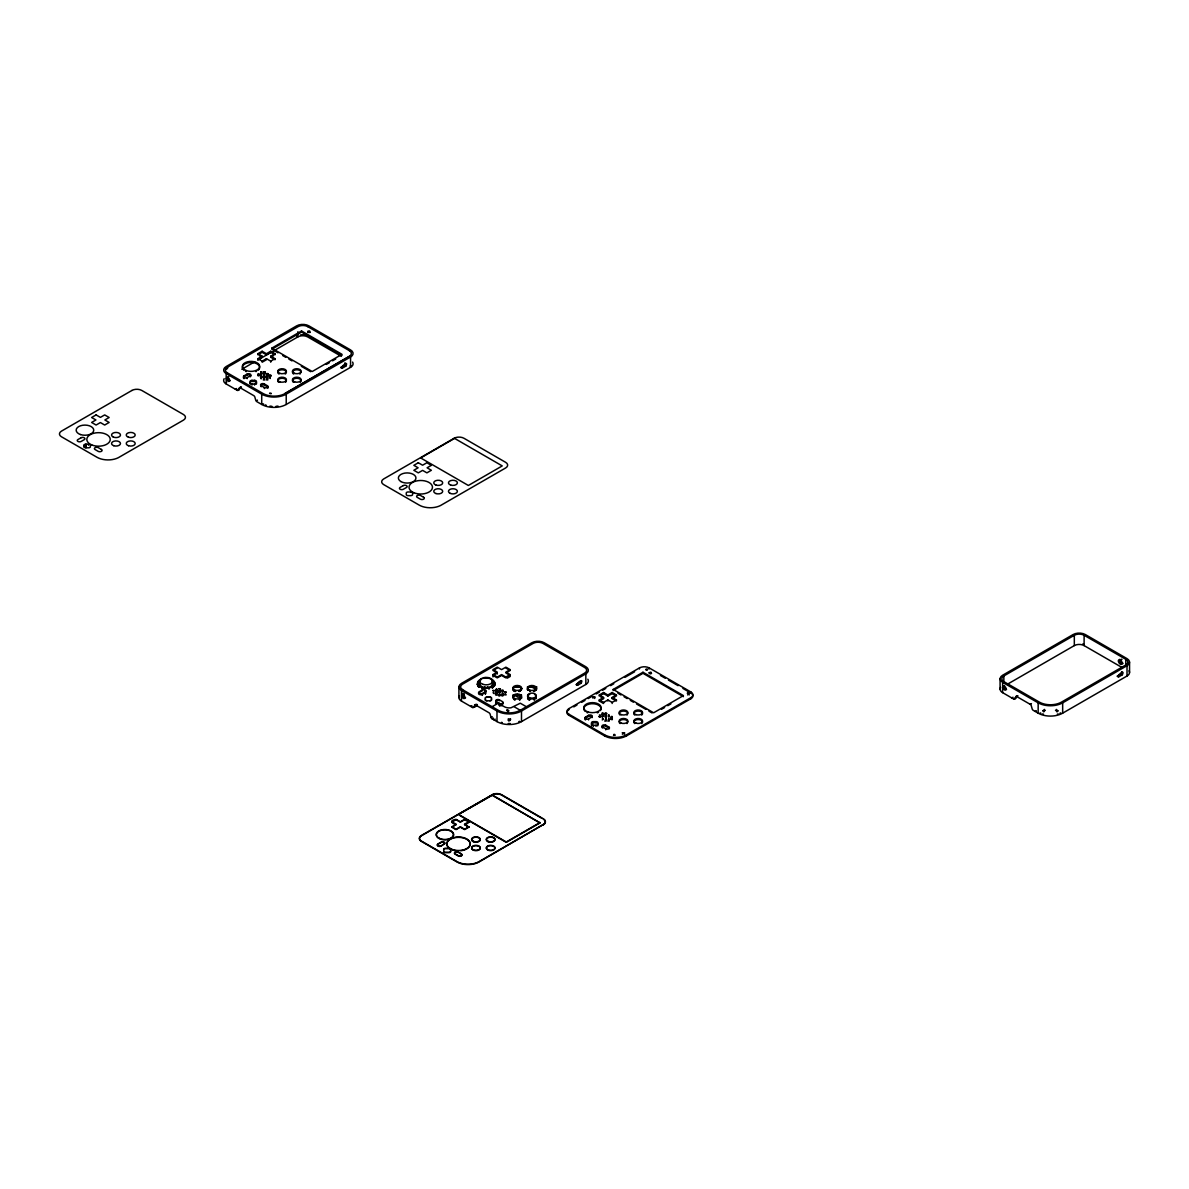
<?xml version="1.0" encoding="UTF-8"?>
<svg xmlns="http://www.w3.org/2000/svg" width="1189" height="1189" viewBox="0 0 1189 1189"><rect width="100%" height="100%" fill="white"/><g stroke="black" fill="none" stroke-linecap="round" stroke-linejoin="round"><path stroke-width="1.5" d="M536.536 689.635L531.914 687.079L531.914 685.652L527.5 688.208L527.5 686.648M259.202 375.011L258.37 374.476M580.931 680.747L576.175 684.626M1045.339 710.353L1043.838 710.561L1044.447 709.387M510.363 720.266C506.038 722.778 511.062 717.339 509.234 720.356A15.606 9.007 0 0 1 508.223 720.326M263.274 379.945L264.835 379.945M266.321 379.93C269.71 378.875 265.147 377.909 267.094 379.321M478.528 681.669L480.505 685.444L479.866 686.35L477.636 683.17L479.925 680.613L477.339 684.492L479.643 687.316M492.409 688.297L491.77 685.444C496.63 683.853 490.463 678.622 493.762 681.951M494.639 685.8L494.936 684.21L492.632 687.316M507.094 710.101L508.565 710.457M624.567 734.237L623.482 733.405L622.397 734.237M504.522 694.926C508.03 693.336 502.546 693.261 506.068 694.971M224.156 378.697A8.665 5.009 0 0 0 226.178 383.958L237.206 390.319A1.739 0.996 60 0 0 238.261 390.23L240.431 387.228A1.739 0.996 60 0 1 240.624 387.049M238.261 390.23L240.431 387.228M472.479 707.455A1.739 0.996 60 0 0 473.534 707.351L475.704 704.364L474.768 706.652A1.739 0.996 60 0 1 473.698 706.742L472.479 707.455L461.451 701.079A8.665 5.009 0 0 1 459.43 695.833M1014.707 698.924L1016.877 695.922L1014.707 698.924A1.739 0.996 60 0 1 1013.652 699.013L1002.624 692.652A8.665 5.009 0 0 1 1000.603 687.405M508.268 718.81L509.234 720.207L510.215 718.81M600.564 716.387L599.791 715.748M492.409 686.35L494.639 682.887L494.936 684.492M268.03 374.996L266.604 375.59L267.748 375.085M495.62 691.418L497.136 691.418M494.223 693.663C491.919 692.86 494.505 691.077 493.554 692.83M495.62 694.956L496.378 694.614M498.681 694.956L499.439 694.614M501.758 691.418L503.259 691.418M501.758 694.956L502.501 694.614M592.702 698.002L594.084 697.542L594.768 698.493M603.343 716.268L601.916 716.863L603.209 716.432M604.74 721.099L606.241 721.099M607.772 721.084L609.273 721.084M307.817 332.385L310.225 332.385M269.517 376.274L271.003 376.363M610.938 717.547L611.755 717.249M497.151 690.215C494.892 688.119 498.176 688.178 496.051 690.259M260.554 376.319L261.907 376.319M263.631 376.319L264.969 376.319M266.678 376.319L268.03 376.319M498.771 691.299L500.197 691.418M605.721 717.19C607.847 715.689 602.853 716.804 606.39 717.591M606.271 716.358L605.721 715.585L605.171 716.358M608.233 716.432C610.284 718.186 607.742 715.823 608.783 715.585M609.348 716.358C607.029 715.094 609.987 713.92 608.783 715.436M606.271 719.895C604.265 722.095 607.252 715.57 605.335 719.969M613.509 735.411C617.626 734.059 610.923 734.074 615.01 735.411M689.234 694.926L688.446 693.811L687.643 694.926M340.649 367.505L344.914 365.172L345.627 363.329M345.88 366.063C349.982 357.607 333.856 373.688 345.88 366.063L344.647 365.365M581.153 683.199C585.256 674.743 569.115 690.809 581.153 683.199L579.92 682.486M1117.095 676.214L1121.361 673.866L1121.807 671.651M1122.327 674.758C1126.429 666.301 1110.303 682.382 1122.327 674.758L1121.093 674.059M649.372 673.524L651.527 673.524M257.85 353.728L262.145 351.245L266.44 353.728L270.72 351.245L275.016 353.728L275.016 354.783L270.72 352.316L266.44 354.783L262.145 352.316L257.85 354.783L257.85 353.728L262.145 356.195L262.145 357.265L257.85 359.747L257.85 358.677L262.145 356.195M271.761 348.169L301.545 330.973L341.986 354.322L312.202 371.518L271.761 348.169L271.761 349.239L301.545 332.043L341.986 355.392M241.813 369.259L254.624 361.857M257.835 360.014L297.874 336.903A6.926 3.998 0 0 1 307.669 336.903L341.332 356.328M257.85 358.677L262.145 361.159L266.44 358.677L270.72 361.159L275.016 358.677L275.016 359.747L270.72 357.265L270.72 356.195L275.016 353.728M270.72 357.265L273.589 355.615M250.21 375.828L247.149 377.597A2.17 1.248 0 0 1 244.087 377.597A2.17 1.248 0 0 1 244.087 375.828L247.149 374.059A2.17 1.248 0 0 1 250.21 374.059A2.17 1.248 0 0 1 250.21 375.828L250.21 376.883M244.087 378.652A2.17 1.248 0 0 1 244.087 376.883L247.149 375.115A2.17 1.248 0 0 1 249.764 374.921A2.17 1.248 0 0 1 250.775 376.333M235.363 389.264L236.596 388.55M239.212 387.941A1.739 0.996 60 0 1 240.267 387.837L241.501 387.138A1.739 0.996 60 0 0 241.174 387.005M237.206 390.319L238.424 389.606A1.739 0.996 60 0 0 239.494 389.516M326.321 364.443L329.442 362.63M332.578 360.817L335.714 359.004M285.003 393.425L349.343 356.284A6.926 3.998 0 0 0 349.343 350.621M349.462 356.373L285.137 393.514A15.606 9.007 0 0 1 263.081 393.514L226.995 372.662M226.178 373.628L261.714 394.139A17.33 10.002 0 0 0 286.222 394.139L350.562 356.997A8.665 5.009 0 0 0 350.562 349.923L308.902 325.86A8.665 5.009 0 0 0 296.641 325.86L226.178 366.539A8.665 5.009 0 0 0 226.178 373.628L226.178 383.958M240.267 387.837L253.747 395.625A1.739 0.996 60 0 1 254.818 396.948L255.754 400.321A1.739 0.996 60 0 0 256.809 401.644L261.714 404.468A17.33 10.002 0 0 0 286.222 404.468L350.562 367.327A8.665 5.009 0 0 0 352.583 362.08M497.284 668.01L493.004 670.477L497.284 672.959L497.284 674.014M493.004 674.579L497.284 672.112L493.004 669.63L497.284 667.163L501.58 669.63L505.875 667.163L510.155 669.63L505.875 672.112L510.155 674.579L505.875 677.061L501.58 674.579L497.284 677.061L493.004 674.579L493.004 676.927M497.284 672.959L493.004 675.441L497.284 677.908L501.58 675.441L505.875 677.908L510.155 675.441L505.875 672.959L510.155 670.477L505.875 668.01M482.303 690.809L479.226 692.578A2.17 1.248 0 0 0 479.226 694.346A2.17 1.248 0 0 0 482.303 694.346L485.365 692.578A2.17 1.248 0 0 0 484.384 690.482M507.302 678.146L510.155 676.496M485.35 691.745L482.273 693.514A2.17 1.248 0 0 1 479.212 693.514A2.17 1.248 0 0 1 479.212 691.745L482.273 689.977A2.17 1.248 0 0 1 485.35 689.977A2.17 1.248 0 0 1 485.35 691.745L485.35 694.079M470.636 706.385L471.855 705.686M474.47 705.062A1.739 0.996 60 0 1 475.541 704.973L476.759 704.274M477.339 704.676L474.307 707.098M473.534 707.351L477.25 705.404M512.801 688.208L517.2 685.667L521.614 688.208M492.083 706.742L498.206 703.204L504.344 706.742A6.926 3.998 0 0 0 511.032 707.782L520.277 703.204L526.4 706.742M531.914 687.079L532.925 686.484M587.856 679.201A8.665 5.009 0 0 1 585.835 684.463L521.495 721.604A17.33 10.002 0 0 1 496.987 721.604L492.083 718.765A1.739 0.996 60 0 1 491.027 717.457L492.246 716.744M492.083 718.765L493.301 718.067M493.925 719.835L495.144 719.122M461.451 690.467L496.987 710.992A17.33 10.002 0 0 0 521.495 710.992L585.835 673.836A8.665 5.009 0 0 0 585.835 666.761L544.161 642.714A8.665 5.009 0 0 0 531.914 642.714L461.451 683.393A8.665 5.009 0 0 0 461.451 690.467L461.451 701.079M568.951 708.614L639.429 667.936A6.926 3.998 0 0 1 649.224 667.936L690.898 691.983A6.926 3.998 0 0 1 690.898 697.646L690.898 698.716L626.573 735.842A15.606 9.007 0 0 1 604.517 735.842L568.431 714.99A6.926 3.998 0 0 1 568.951 709.67L568.951 708.614A6.926 3.998 0 0 0 568.431 713.935L604.517 734.787A15.606 9.007 0 0 0 626.573 734.787L690.898 697.646M573.767 706.905L576.962 705.047M581.763 702.283L584.973 700.425M588.169 698.582L591.379 696.724M596.179 693.96L599.39 692.102M602.585 690.259L605.796 688.416M610.596 685.637L613.792 683.779M625.013 677.314L634.614 671.77M599.286 695L603.581 692.518L607.861 695L612.157 692.518L616.437 695L616.437 696.055L612.157 693.573L607.861 696.055L603.581 693.573L599.286 696.055L599.286 695L603.581 697.467L603.581 698.538L599.286 701.005L599.286 699.949L603.581 697.467M613.197 689.442L642.981 672.246L683.422 695.595L653.638 712.791L613.197 689.442L613.197 690.497L642.981 673.301L683.422 696.65M599.286 699.949L603.581 702.417L607.861 699.949L612.157 702.417L616.437 699.949L616.437 701.005L612.157 698.538L612.157 697.467L616.437 695M612.157 698.538L615.01 696.888M585.523 717.101L588.585 715.332A2.17 1.248 0 0 1 591.646 715.332A2.17 1.248 0 0 1 591.646 717.101L588.585 718.869A2.17 1.248 0 0 1 585.523 718.869A2.17 1.248 0 0 1 585.523 717.101L585.523 718.156A2.17 1.248 0 0 0 585.523 719.925M585.523 718.156L588.585 716.387A2.17 1.248 0 0 1 591.201 716.194A2.17 1.248 0 0 1 592.211 717.591M543.373 824.482L479.048 861.609A15.606 9.007 0 0 1 456.992 861.609L420.891 840.757A6.926 3.998 0 0 1 421.426 835.451L493.331 794.118A6.926 3.998 0 0 1 501.699 794.757L543.373 818.82A6.926 3.998 0 0 1 543.373 824.482L479.048 861.966A15.606 9.007 0 0 1 456.992 861.966L420.891 841.113A6.926 3.998 0 0 1 420.341 836.61M420.668 836.328A6.926 3.998 0 0 1 421.426 835.793L492.201 794.936L539.999 822.892L506.291 842.347L460.098 815.669M539.999 822.892L492.201 795.292L458.493 814.391L506.291 841.99L539.999 822.535M451.761 821.822C464.854 828.347 443.007 821.465 456.041 819.34L460.336 821.822L464.631 819.34C477.666 821.465 455.818 828.347 468.912 821.822M451.761 822.179L456.041 819.697L460.336 822.179L464.631 819.697L468.912 822.179M464.631 824.304L468.912 827.128L464.631 829.61L460.336 827.128L456.041 829.61L451.761 827.128L456.041 824.304M451.761 827.128L456.041 824.661M661.47 709.328L664.606 707.514M667.742 705.701L670.878 703.903M451.761 826.771L456.041 829.253L460.336 826.771L464.631 829.253L468.912 826.771M441.06 845.691A2.17 1.248 0 0 1 437.983 845.691A2.17 1.248 0 0 1 437.983 843.922L441.06 842.154A2.17 1.248 0 0 1 444.121 842.154A2.17 1.248 0 0 1 444.121 843.922L441.06 846.048L444.121 843.922M440.435 846.3A2.17 1.248 0 0 1 437.745 845.884A2.17 1.248 0 0 1 437.983 844.279L441.06 842.511A2.17 1.248 0 0 1 444.121 842.511A2.17 1.248 0 0 1 444.121 844.279M1003.843 675.947L1074.321 635.268A6.926 3.998 0 0 1 1084.115 635.268L1125.79 659.315A6.926 3.998 0 0 1 1125.79 664.978L1061.45 702.134A15.606 9.007 0 0 1 1039.394 702.134L1003.843 681.609A6.926 3.998 0 0 1 1003.843 675.947L1003.843 681.119M1007.053 684.433L1074.321 645.597A6.926 3.998 0 0 1 1084.115 645.597L1122.579 667.802M1011.809 697.958L1013.043 697.244M1015.659 696.635A1.739 0.996 60 0 1 1016.714 696.546L1017.947 695.833M1013.652 699.013L1014.871 698.315A1.739 0.996 60 0 0 1015.941 698.211M1016.714 696.546L1030.194 704.319L1031.428 703.62M1035.099 711.394L1036.318 710.695M1002.624 682.323L1038.16 702.833A17.33 10.002 0 0 0 1062.669 702.833L1127.009 665.691A8.665 5.009 0 0 0 1127.009 658.617L1085.349 634.554A8.665 5.009 0 0 0 1073.087 634.554L1002.624 675.248A8.665 5.009 0 0 0 1002.624 682.323L1002.624 692.652M1030.194 704.319A1.739 0.996 60 0 1 1031.249 705.642L1032.201 709.016A1.739 0.996 60 0 0 1033.256 710.338L1038.16 713.162A17.33 10.002 0 0 0 1062.669 713.162L1127.009 676.021A8.665 5.009 0 0 0 1129.03 670.774M500.123 690.244C497.626 692.176 501.327 687.97 499.142 690.215M260.837 375.085C262.085 377.597 260.391 372.633 261.625 375.159M263.913 375.1C265.206 377.537 263.482 372.647 264.686 375.159M261.625 378.697L261.238 377.864L260.837 378.697M264.731 378.652C262.516 380.584 265.667 376.393 263.899 378.697M645.984 669.942C651.037 668.872 642.729 668.783 647.336 669.912M609.199 719.91C607.297 721.768 610.091 715.585 608.396 719.969M1055.49 710.353L1057.006 710.561L1056.382 709.387M508.402 710.532L507.198 710.918L507.748 711.631M508.193 711.631L508.803 711.022L507.108 710.101M267.362 377.701C269.457 376.289 264.463 377.24 268.12 378.191M267.362 377.864L266.975 378.697M496.378 694.45C498.429 693.083 493.509 693.975 497.136 694.956M499.439 694.45C501.535 693.053 496.601 694.004 500.197 694.956M502.501 694.45L503.289 694.004L502.501 693.559M611.592 717.086C614.014 715.852 608.59 716.477 612.38 717.517M250.121 384.002L250.121 381.446A1.858 1.07 0 0 1 251.979 380.361L254.58 380.361A1.858 1.07 0 0 1 256.438 381.446L256.438 384.002M250.121 382.501A1.858 1.07 0 0 1 251.979 381.431L254.58 381.431A1.858 1.07 0 0 1 256.438 382.501M250.121 382.947A1.858 1.07 0 0 0 251.979 384.017L254.58 384.017A1.858 1.07 0 0 0 256.438 382.947M85.92 444.151L88.521 444.151A1.858 1.07 0 0 1 90.379 445.221L90.379 446.722A1.858 1.07 0 0 1 88.521 447.807L85.92 447.807A1.858 1.07 0 0 1 84.077 446.915L84.047 445.221A1.858 1.07 0 0 1 85.92 444.151L85.92 447.807M84.047 445.221L85.92 445.221M84.077 446.915L85.92 446.915M485.261 699.697A1.858 1.07 0 0 0 487.118 700.782L489.719 700.782A1.858 1.07 0 0 0 491.592 699.697M591.854 725.87A1.858 1.07 0 0 1 591.542 725.275L591.542 722.719A1.858 1.07 0 0 1 593.415 721.634L596.016 721.634A1.858 1.07 0 0 1 597.874 722.719L597.874 725.275A1.858 1.07 0 0 1 597.562 725.87M591.542 723.774A1.858 1.07 0 0 1 593.415 722.704L596.016 722.704A1.858 1.07 0 0 1 597.874 723.774M591.542 724.205A1.858 1.07 0 0 0 593.415 725.29L596.016 725.29A1.858 1.07 0 0 0 597.874 724.205M443.72 851.651L443.72 849.288A1.739 0.996 0 0 1 445.444 848.292L448.907 848.292A1.739 0.996 0 0 1 450.646 849.288L450.646 851.651A1.739 0.996 0 0 1 448.907 852.647L445.444 852.647A1.739 0.996 0 0 1 444.002 852.201M443.72 849.645A1.739 0.996 0 0 1 445.444 848.649L448.907 848.649A1.739 0.996 0 0 1 450.646 849.645M443.72 851.294A1.739 0.996 0 0 0 445.444 852.29L448.907 852.29A1.739 0.996 0 0 0 450.646 851.294M258.503 374.312C256.794 372.87 260.792 373.792 257.701 375.085M599.925 715.585C598.037 714.203 602.451 715.02 599.137 716.343M267.094 379.469L267.867 379.93M502.501 693.752C503.259 690.378 501.193 693.395 503.259 694.956M270.111 377.582C269.992 374.862 270.319 380.48 270.185 377.745M481.738 688.609L483.864 689.115M266.975 375.159L268.12 374.654M602.273 719.969C604.384 718.201 600.683 717.636 603.418 719.464M1117.601 676.08L1118.834 676.779M307.669 326.574L349.462 350.725M344.647 363.031L345.88 363.73M341.154 367.371L342.387 368.085M273.321 350.131L277.988 352.821M282.655 355.526L285.761 357.309M288.882 359.108L291.989 360.906M301.322 366.301L310.656 371.681M270.72 356.195L275.016 358.677M259.291 355.615L262.145 357.265M264.315 383.958L267.376 385.726A2.17 1.248 0 0 1 267.376 387.495A2.17 1.248 0 0 1 264.315 387.495L261.238 385.726A2.17 1.248 0 0 1 261.238 383.958A2.17 1.248 0 0 1 264.315 383.958L264.315 385.028L267.376 386.797A2.17 1.248 0 0 1 267.807 388.209M660.445 675.471L665.26 678.25M668.456 680.093L678.072 685.652M682.887 688.416L690.898 693.053L690.898 691.983M617.864 693.202L620.97 694.985M624.091 696.784L627.197 698.582M630.304 700.38L633.425 702.179M636.531 703.977L645.865 709.357M648.971 711.156L652.077 712.954M612.157 697.467L616.437 699.949M600.713 696.888L603.581 698.538M576.427 684.507L577.661 685.221M599.286 701.005L603.581 703.487L603.581 702.417M605.736 725.231L608.798 726.999A2.17 1.248 0 0 1 608.798 728.768A2.17 1.248 0 0 1 605.736 728.768L602.674 726.999A2.17 1.248 0 0 1 602.674 725.231A2.17 1.248 0 0 1 605.736 725.231L605.736 726.286L608.798 728.054A2.17 1.248 0 0 1 609.363 728.619M514.138 706.742L520.277 710.279L584.616 673.137A6.926 3.998 0 0 0 584.616 667.475L542.942 643.412A6.926 3.998 0 0 0 533.133 643.412L462.67 684.106A6.926 3.998 0 0 0 462.67 689.769M499.439 703.412L496.378 701.644A2.17 1.248 0 0 1 496.378 699.875A2.17 1.248 0 0 1 499.439 699.875L502.501 701.644A2.17 1.248 0 0 1 502.501 703.412A2.17 1.248 0 0 1 499.439 703.412L499.439 705.746M497.73 700.351A2.17 1.248 0 0 0 495.887 701.168A2.17 1.248 0 0 0 496.393 702.491L499.454 704.26A2.17 1.248 0 0 0 502.516 704.26A2.17 1.248 0 0 0 502.516 702.491M475.541 704.973L489.021 712.761A1.739 0.996 60 0 1 490.076 714.084L491.027 717.457M497.403 793.955A6.926 3.998 0 0 1 501.699 795.114L541.768 818.24M464.631 824.661L468.912 827.128M458.211 852.067L461.273 853.836A2.17 1.248 0 0 1 461.273 855.604A2.17 1.248 0 0 1 458.211 855.604L455.149 853.836A2.17 1.248 0 0 1 455.149 852.067A2.17 1.248 0 0 1 458.211 852.067L461.273 854.178A2.17 1.248 0 0 1 461.273 855.946A2.17 1.248 0 0 1 458.211 855.946L455.149 854.178A2.17 1.248 0 0 1 455.149 852.409A2.17 1.248 0 0 1 458.211 852.409M462.135 689.427L498.236 710.264A15.606 9.007 0 0 0 520.292 710.264M602.11 716.358L603.418 715.927M493.762 681.669L494.639 683.17M478.528 687.034L477.339 684.21M1129.55 662.154L1129.55 672.484M1127.009 665.691L1127.009 676.021M1125.79 659.315L1125.79 664.488M1084.115 635.268L1084.115 645.597M1074.321 635.268L1074.321 645.597M1062.669 702.833L1062.669 713.162M1038.16 702.833L1038.16 713.162M1000.083 678.785L1000.083 689.115M649.224 667.936L649.224 668.991M642.981 672.246L642.981 673.301M639.429 667.936L639.429 668.991M626.573 734.787L626.573 735.842M612.157 692.518L612.157 693.573M612.157 702.417L612.157 703.487M608.798 726.999L608.798 728.054M607.861 695L607.861 696.055M607.861 699.949L607.861 701.005M605.736 728.768L605.736 729.823M604.517 734.787L604.517 735.842M603.581 692.518L603.581 693.573M602.674 726.999L602.674 728.054A2.17 1.248 0 0 1 602.243 727.713M596.016 721.634L596.016 722.704M596.016 725.29L596.016 726.345M593.415 721.634L593.415 722.704M593.415 725.29L593.415 726.345M588.585 715.332L588.585 716.387M588.585 718.869L588.585 719.925M585.835 673.836L585.835 684.463M568.832 714.188L568.832 715.243M543.373 818.82L543.373 819.176A6.926 3.998 0 0 1 543.373 824.824M521.495 710.992L521.495 721.604M517.2 694.361L517.2 697.051A6.242 3.597 0 0 1 521.614 698.106M496.987 710.992L496.987 721.604M496.393 702.491L496.393 703.546M491.889 794.757L493.331 794.475A6.926 3.998 0 0 1 496.199 793.955M485.439 693.841L485.439 693.707A2.17 1.248 0 0 0 485.796 693.291M482.303 694.346L482.303 695.416M463.888 695.075L463.888 696.486M463.101 693.469L462.922 694.495A6.064 3.508 0 0 1 462.06 693.722M462.67 693.306L462.67 696.843M458.909 686.93L458.909 697.542M350.562 356.997L350.562 367.327M301.545 330.973L301.545 332.043M297.874 331.731L297.874 336.903M286.222 394.139L286.222 404.468M270.72 351.245L270.72 352.316M270.72 361.159L270.72 362.214M267.376 385.726L267.376 386.797M266.44 353.728L266.44 354.783M266.44 358.677L266.44 359.747L262.145 362.214L262.145 361.159M264.315 387.495L264.315 388.565M262.145 351.245L262.145 352.316M261.714 394.139L261.714 404.468M261.238 385.726L261.238 386.797M254.58 380.361L254.58 381.431M254.58 384.017L254.58 385.087M251.979 380.361L251.979 381.431M251.979 384.017L251.979 385.087M247.149 374.059L247.149 375.115M247.149 377.597L247.149 378.652M244.087 375.828L244.087 376.883M227.53 367.342L227.53 368.412A6.926 3.998 0 0 0 226.445 369.214M88.521 444.151L88.521 445.221M692.503 694.51A6.926 3.998 0 0 1 690.898 698.716M691.299 693.306A6.926 3.998 0 0 1 691.998 693.871M627.257 714.812A4.34 2.497 0 0 1 626.945 715.079M620.078 715.079A4.34 2.497 0 0 1 622.382 711.141A4.34 2.497 0 0 1 627.807 713.876M633.915 713.876A4.34 2.497 0 0 1 639.34 711.141A4.34 2.497 0 0 1 641.659 715.079M634.777 715.079A4.34 2.497 0 0 1 634.213 714.515M633.915 722.377A4.34 2.497 0 0 1 639.34 719.627A4.34 2.497 0 0 1 641.659 723.566M634.777 723.566A4.34 2.497 0 0 1 634.213 723.001M627.257 723.298A4.34 2.497 0 0 1 626.945 723.566M620.078 723.566A4.34 2.497 0 0 1 622.382 719.627A4.34 2.497 0 0 1 627.807 722.377M585.241 711.483A8.665 5.009 0 0 1 591.587 703.725A8.665 5.009 0 0 1 600.445 710.621M598.572 712.241A8.665 5.009 0 0 1 597.25 712.865M587.634 712.865A8.665 5.009 0 0 1 586.95 712.583M602.05 727.073A2.17 1.248 0 0 1 603.462 726.003A2.17 1.248 0 0 1 605.736 726.286M519.519 721.292A15.606 9.007 0 0 1 518.731 721.678M510.259 723.507A15.606 9.007 0 0 1 508.223 723.507M502.338 722.6A15.606 9.007 0 0 1 501.446 722.332M465.598 697.809A2.259 1.308 60 0 1 463.13 695.758A2.259 1.308 60 0 1 464.29 693.841M307.802 326.663A6.926 3.998 0 0 0 297.993 326.663L227.396 367.252A6.926 3.998 0 0 0 227.396 372.915M285.836 373.539A4.34 2.497 0 0 1 285.137 374.059M279.014 374.059A4.34 2.497 0 0 1 280.693 369.913A4.34 2.497 0 0 1 286.371 372.618M292.494 372.618A4.34 2.497 0 0 1 296.789 369.779A4.34 2.497 0 0 1 301.085 372.618M300.223 373.807A4.34 2.497 0 0 1 299.851 374.059M293.728 374.059A4.34 2.497 0 0 1 293.029 373.539M292.494 381.104A4.34 2.497 0 0 1 297.904 378.355A4.34 2.497 0 0 1 300.223 382.308M293.341 382.308A4.34 2.497 0 0 1 293.029 382.026M278.642 382.308A4.34 2.497 0 0 1 280.961 378.355A4.34 2.497 0 0 1 286.371 381.104M285.836 382.026A4.34 2.497 0 0 1 285.523 382.308M243.804 370.225A8.665 5.009 0 0 1 250.166 362.467A8.665 5.009 0 0 1 259.024 369.363M258.652 369.794A8.665 5.009 0 0 1 258.221 370.225M256.512 371.31A8.665 5.009 0 0 1 255.828 371.607M246.197 371.607A8.665 5.009 0 0 1 245.514 371.31M260.614 385.801A2.17 1.248 0 0 1 262.041 384.731A2.17 1.248 0 0 1 264.315 385.028M507.004 710.219A1.902 1.1 0 0 1 507.465 710.101M1060.707 712.865A15.606 9.007 0 0 1 1059.919 713.237M1058.21 713.89A15.606 9.007 0 0 1 1057.318 714.173M1043.511 714.173A15.606 9.007 0 0 1 1042.619 713.89M1040.925 713.237A15.606 9.007 0 0 1 1040.137 712.865M1082.882 643.888A8.665 5.009 0 0 1 1083.551 644.096M1006.548 689.427A2.259 1.308 60 0 1 1004.527 687.851A2.259 1.308 60 0 1 1004.527 685.488M1123.085 663.284A2.601 1.501 60 0 1 1120.573 662.615A2.601 1.501 60 0 1 1119.904 659.315M1121.495 659.182A2.601 1.501 60 0 1 1121.97 659.523M439.633 838.795A8.665 5.009 0 0 1 441.253 830.294A8.665 5.009 0 0 1 453.574 835.05A8.665 5.009 0 0 1 440.584 839.166M456.234 850.73A11.697 6.748 0 0 1 448.788 840.355A11.697 6.748 0 0 1 468.243 840.355A11.697 6.748 0 0 1 460.797 850.73M494.104 849.704A4.34 2.497 0 0 1 486.747 849.243A4.34 2.497 0 0 1 490.864 845.676A4.34 2.497 0 0 1 494.416 849.436M472.211 849.436A4.34 2.497 0 0 1 475.778 845.676A4.34 2.497 0 0 1 479.895 849.243A4.34 2.497 0 0 1 472.523 849.704M487.104 700.707A1.739 0.996 0 0 1 485.38 699.712L485.261 698.196A1.858 1.07 0 0 1 487.118 697.126L489.719 697.126A1.858 1.07 0 0 1 491.592 698.196L491.443 699.712A1.739 0.996 0 0 1 489.705 700.707M485.38 698.211A1.739 0.996 0 0 1 487.104 697.215L489.705 697.215A1.739 0.996 0 0 1 491.443 698.211M528.867 699.727A4.34 2.497 0 0 1 528.377 699.4M527.782 690.185A4.459 2.571 0 0 1 531.914 686.618A4.459 2.571 0 0 1 536.031 690.185M534.634 691.24A4.459 2.571 0 0 1 534.143 691.433M520.366 691.017A4.459 2.571 0 0 1 519.444 691.433M514.971 691.433A4.459 2.571 0 0 1 514.049 691.017M512.786 688.862A4.459 2.571 0 0 1 517.2 686.618A4.459 2.571 0 0 1 521.629 688.862M536.343 698.017A4.459 2.571 0 0 1 536.031 698.671M534.634 699.727A4.459 2.571 0 0 1 534.143 699.92M529.685 699.92A4.459 2.571 0 0 1 528.377 699.251M527.782 698.671A4.459 2.571 0 0 1 527.604 698.359M520.366 699.504A4.459 2.571 0 0 1 519.444 699.92M514.971 699.92A4.459 2.571 0 0 1 514.049 699.504M512.786 697.349A4.459 2.571 0 0 1 517.2 695.104A4.459 2.571 0 0 1 521.629 697.349M500.004 705.642A2.304 1.323 0 0 1 499.35 705.374M495.828 703.383A2.304 1.323 0 0 1 495.62 702.937M528.05 690.348A4.459 2.571 0 0 1 531.914 686.484A4.459 2.571 0 0 1 535.778 690.348M534.634 691.106A4.459 2.571 0 0 1 533.623 691.433M530.205 691.433A4.459 2.571 0 0 1 529.685 691.285M521.332 690.036A4.459 2.571 0 0 1 521.064 690.348M520.366 690.883A4.459 2.571 0 0 1 518.909 691.433M515.491 691.433A4.459 2.571 0 0 1 514.049 690.883M513.336 690.348A4.459 2.571 0 0 1 513.083 690.036M512.741 689.055A4.459 2.571 0 0 1 517.2 686.484A4.459 2.571 0 0 1 521.674 689.055M512.801 696.695A6.242 3.597 0 0 1 517.2 695.639M518.018 695.743A6.242 3.597 0 0 1 517.2 695.773M536.863 688.565A6.242 3.597 0 0 0 536.328 688.208L536.328 686.648A6.242 3.597 0 0 1 536.863 687.004M512.801 695.134A6.242 3.597 0 0 1 513.41 694.822M521.005 694.822A6.242 3.597 0 0 1 521.614 695.134M296.641 336.19A8.665 5.009 0 0 1 297.205 335.893M300.535 334.897A8.665 5.009 0 0 1 303.522 334.748L304.28 334.808A8.665 5.009 0 0 1 305.008 334.897M278.003 406.088A15.606 9.007 0 0 1 276.011 406.326M271.939 406.326A15.606 9.007 0 0 1 269.933 406.088M266.173 405.196A15.606 9.007 0 0 1 265.31 404.884M263.69 404.171A15.606 9.007 0 0 1 262.947 403.77M257.433 400.396A1.739 0.996 60 0 1 257.166 400.024M350.725 365.484A6.926 3.998 0 0 1 350.116 366.078M226.623 382.709A6.926 3.998 0 0 1 226.296 382.412M230.101 380.733A2.259 1.308 60 0 1 227.857 378.622A2.259 1.308 60 0 1 228.749 376.631M510.735 719.196A1.739 0.996 0 0 1 508.372 719.553M535.689 695.223A4.34 2.497 0 0 1 534.099 698.642A4.34 2.497 0 0 1 528.184 697.72A4.34 2.497 0 0 1 529.759 694.302M534.574 694.495A4.34 2.497 0 0 1 535.362 694.956M521.406 689.694A4.34 2.497 0 0 1 520.975 690.289M520.292 690.809A4.34 2.497 0 0 1 518.88 691.359M515.565 691.359A4.34 2.497 0 0 1 514.168 690.809M513.47 690.289A4.34 2.497 0 0 1 513.039 689.694M512.89 689.04A4.34 2.497 0 0 1 517.23 686.543A4.34 2.497 0 0 1 521.555 689.04M528.184 690.289A4.34 2.497 0 0 1 531.929 686.543A4.34 2.497 0 0 1 535.689 690.289M534.574 691.032A4.34 2.497 0 0 1 533.593 691.359M530.279 691.359A4.34 2.497 0 0 1 529.759 691.21M536.224 697.854A4.34 2.497 0 0 1 535.927 698.493M534.574 699.518A4.34 2.497 0 0 1 534.099 699.697M529.759 699.697A4.34 2.497 0 0 1 528.496 699.058M527.931 698.493A4.34 2.497 0 0 1 527.753 698.181M521.406 698.181A4.34 2.497 0 0 1 521.228 698.493M520.292 699.31A4.34 2.497 0 0 1 519.385 699.697M515.06 699.697A4.34 2.497 0 0 1 514.168 699.31M513.217 698.493A4.34 2.497 0 0 1 513.039 698.181M512.935 697.215A4.34 2.497 0 0 1 517.23 695.03A4.34 2.497 0 0 1 521.525 697.215M489.467 678.518A8.665 5.009 0 0 1 493.197 686.053A8.665 5.009 0 0 1 479.643 686.439A8.665 5.009 0 0 1 482.065 678.726M483.641 678.354A8.665 5.009 0 0 1 488.679 678.354M491.652 680.331A8.665 5.009 0 0 1 494.446 685.652M494.163 686.112A8.665 5.009 0 0 1 493.807 686.558M492.855 687.376A8.665 5.009 0 0 1 492.291 687.732M489.467 688.817A8.665 5.009 0 0 1 488.679 688.981M483.641 688.981A8.665 5.009 0 0 1 482.065 688.609M478.513 686.558A8.665 5.009 0 0 1 480.653 680.331M498.845 700.47A2.17 1.248 0 0 1 499.454 700.722M496.155 703.383A2.17 1.248 0 0 1 495.768 702.773M502.234 705.463A2.17 1.248 0 0 1 499.454 705.315M484.949 686.633A1.739 0.996 0 0 0 484.443 687.346L484.503 687.599A1.739 0.996 0 0 0 485.721 688.312L486.167 688.342A1.739 0.996 0 0 0 487.906 687.346L487.847 687.079A1.739 0.996 0 0 0 487.401 686.633M491.8 682.07A6.495 3.745 0 0 1 487.014 687.658A6.495 3.745 0 0 1 479.895 682.976M263.705 371.979L265.251 372.112L263.705 371.979M498.86 688.728L500.391 688.877L498.919 688.624M605.142 713.251L606.687 713.385L605.142 713.251M492.811 690.541L494.356 690.586L492.811 690.541M260.659 372.008L262.189 372.187L260.733 371.904M602.095 713.281L603.626 713.459L602.154 713.162M1057.913 710.859C1056.278 713.95 1055.787 708.733 1057.913 710.859M1042.946 710.665C1043.883 713.935 1045.711 709.224 1042.946 710.665M307.743 331.463C309.898 334.436 311.206 329.1 307.743 331.463M649.179 672.736C651.319 675.709 652.657 670.373 649.179 672.736M257.656 375.501L259.187 375.62L257.731 375.397M260.48 373.599L262.011 373.718L260.48 373.599M260.48 377.136L262.011 377.255L260.48 377.136M263.542 373.599L265.073 373.718L263.542 373.599M263.542 377.136L265.073 377.255L263.542 377.136M266.604 373.599L268.134 373.718L266.604 373.599M269.606 393.381L271.3 393.514L269.606 393.381M495.62 690.348L497.151 690.467L495.62 690.348M495.62 692.117L497.151 692.236L495.709 692.013M495.62 693.187L497.151 693.291L495.709 693.068M498.696 692.117L500.212 692.236L498.696 692.117M498.444 695.52L499.989 695.639L498.444 695.52M501.758 690.348L503.289 690.467L501.758 690.348M501.49 695.506L503.021 695.624L501.49 695.506M592.702 696.932L594.916 697.111L592.702 696.932M599.078 716.774L600.623 716.878L599.167 716.655M601.916 714.857L603.447 714.975L601.916 714.857M604.978 714.857L606.509 714.975L604.978 714.857M622.397 732.825L624.611 733.004L622.397 732.825M687.361 693.232L689.575 693.395L687.465 693.083M610.834 718.26L612.365 718.424L610.923 718.156M610.834 719.33L612.365 719.494L610.834 719.33M269.517 375.204L271.018 375.427L269.517 375.204M504.656 691.968L506.157 692.176L504.656 691.968M131.949 390.438L61.486 431.117A6.926 3.998 0 0 0 61.486 436.779L97.022 457.289A15.606 9.007 0 0 0 118.335 457.691L183.418 420.148A6.926 3.998 0 0 0 183.418 414.485L141.759 390.438A6.926 3.998 0 0 0 131.949 390.438M96.101 414.916L91.627 417.502L95.923 419.97L91.627 422.452L96.101 425.038L100.396 422.556L104.677 425.038L109.15 422.452L104.87 419.97L109.15 417.502L104.677 414.916L100.396 417.384L96.101 414.916M81.001 437.79L77.939 439.558A2.304 1.323 0 0 0 77.939 441.431A2.304 1.323 0 0 0 81.179 441.431L84.241 439.662A2.304 1.323 0 0 0 84.241 437.79A2.304 1.323 0 0 0 81.001 437.79M454.153 438.265L383.69 478.944A6.926 3.998 0 0 0 383.69 484.607L419.227 505.117A15.606 9.007 0 0 0 440.539 505.518L505.622 467.976A6.926 3.998 0 0 0 505.622 462.313L463.963 438.265A6.926 3.998 0 0 0 454.153 438.265M454.555 438.384L420.668 457.943L468.347 485.469L502.234 465.91L454.555 438.384M418.305 462.744L413.831 465.33L418.127 467.797L413.831 470.279L418.305 472.865L422.6 470.383L426.896 472.865L431.369 470.279L427.074 467.797L431.369 465.33L426.896 462.744L422.6 465.211L418.305 462.744M403.205 485.617L400.143 487.386A2.304 1.323 0 0 0 400.143 489.259A2.304 1.323 0 0 0 403.383 489.259L406.46 487.49A2.304 1.323 0 0 0 406.46 485.617A2.304 1.323 0 0 0 403.205 485.617M410.725 491.978L408.124 491.978A1.858 1.07 0 0 0 406.266 493.049L406.266 494.55A1.858 1.07 0 0 0 408.124 495.635L410.725 495.635A1.858 1.07 0 0 0 412.583 494.55L412.583 493.049A1.858 1.07 0 0 0 410.725 491.978M423.611 497.284L420.549 495.516A2.304 1.323 0 0 0 417.294 495.516A2.304 1.323 0 0 0 417.294 497.388L420.356 499.157A2.304 1.323 0 0 0 423.611 499.157A2.304 1.323 0 0 0 423.611 497.284M101.407 449.457L98.345 447.688A2.304 1.323 0 0 0 95.09 447.688A2.304 1.323 0 0 0 95.09 449.561L98.152 451.33A2.304 1.323 0 0 0 101.407 451.33A2.304 1.323 0 0 0 101.407 449.457M450.705 485.067A4.459 2.571 0 0 0 457.393 482.838A4.459 2.571 0 0 0 450.705 480.609A4.459 2.571 0 0 0 450.705 485.067M435.991 485.067A4.459 2.571 0 0 0 442.694 482.838A4.459 2.571 0 0 0 435.991 480.609A4.459 2.571 0 0 0 435.991 485.067M450.215 493.376A4.459 2.571 0 0 0 457.349 491.666A4.459 2.571 0 0 0 451.226 488.947A4.459 2.571 0 0 0 450.215 493.376M435.991 493.554A4.459 2.571 0 0 0 442.694 491.325A4.459 2.571 0 0 0 435.991 489.095A4.459 2.571 0 0 0 435.991 493.554M413.95 492.751A11.697 6.748 0 0 0 432.41 487.921A11.697 6.748 0 0 0 415.927 481.099A11.697 6.748 0 0 0 413.95 492.751M400.931 481.575A8.799 5.083 0 0 0 415.66 479.301A8.799 5.083 0 0 0 404.884 473.088A8.799 5.083 0 0 0 400.931 481.575M128.486 437.24A4.459 2.571 0 0 0 135.189 435.011A4.459 2.571 0 0 0 128.486 432.781A4.459 2.571 0 0 0 128.486 437.24M113.297 437.047A4.459 2.571 0 0 0 120.446 435.337A4.459 2.571 0 0 0 114.307 432.633A4.459 2.571 0 0 0 113.297 437.047M128.486 445.726A4.459 2.571 0 0 0 135.189 443.497A4.459 2.571 0 0 0 128.486 441.268A4.459 2.571 0 0 0 128.486 445.726M113.787 445.726A4.459 2.571 0 0 0 120.475 443.497A4.459 2.571 0 0 0 113.787 441.268A4.459 2.571 0 0 0 113.787 445.726M91.731 444.924A11.697 6.748 0 0 0 110.191 440.093A11.697 6.748 0 0 0 93.723 433.272A11.697 6.748 0 0 0 91.731 444.924M80.555 434.565A8.799 5.083 0 0 0 93.738 430.165A8.799 5.083 0 0 0 80.555 425.766A8.799 5.083 0 0 0 80.555 434.565M636.056 714.663A4.34 2.497 0 0 0 642.55 712.493A4.34 2.497 0 0 0 636.056 710.323A4.34 2.497 0 0 0 636.056 714.663M636.056 723.15A4.34 2.497 0 0 0 642.55 720.98A4.34 2.497 0 0 0 636.056 718.825A4.34 2.497 0 0 0 636.056 723.15M621.342 714.663A4.34 2.497 0 0 0 627.837 712.493A4.34 2.497 0 0 0 621.342 710.323A4.34 2.497 0 0 0 621.342 714.663M620.866 722.971A4.34 2.497 0 0 0 627.807 721.307A4.34 2.497 0 0 0 621.847 718.676A4.34 2.497 0 0 0 620.866 722.971M588.109 711.988A8.665 5.009 0 0 0 601.114 707.648A8.665 5.009 0 0 0 588.109 703.308A8.665 5.009 0 0 0 588.109 711.988M461.778 695.937A2.259 1.308 60 0 0 464.364 698.523A2.259 1.308 60 0 0 463.888 695.104A2.259 1.308 60 0 0 461.778 695.937M294.144 373.212A4.34 2.497 0 0 0 301.085 371.548A4.34 2.497 0 0 0 295.125 368.917A4.34 2.497 0 0 0 294.144 373.212M294.619 381.877A4.34 2.497 0 0 0 301.114 379.722A4.34 2.497 0 0 0 294.619 377.552A4.34 2.497 0 0 0 294.619 381.877M279.905 373.391A4.34 2.497 0 0 0 286.415 371.221A4.34 2.497 0 0 0 279.905 369.066A4.34 2.497 0 0 0 279.905 373.391M279.905 381.877A4.34 2.497 0 0 0 286.415 379.722A4.34 2.497 0 0 0 279.905 377.552A4.34 2.497 0 0 0 279.905 381.877M245.96 370.448A8.665 5.009 0 0 0 259.633 366.866A8.665 5.009 0 0 0 247.431 361.828A8.665 5.009 0 0 0 245.96 370.448M1002.951 687.495A2.259 1.308 60 0 0 1005.552 690.081A2.259 1.308 60 0 0 1005.062 686.662A2.259 1.308 60 0 0 1002.951 687.495M1118.433 660.95A2.601 1.501 60 0 0 1121.197 664.383A2.601 1.501 60 0 0 1121.197 660.698A2.601 1.501 60 0 0 1118.433 660.95M473.326 841.678A4.34 2.497 0 0 0 480.252 840.014A4.34 2.497 0 0 0 474.307 837.383A4.34 2.497 0 0 0 473.326 841.678M488.025 841.678A4.34 2.497 0 0 0 494.966 840.014A4.34 2.497 0 0 0 489.006 837.383A4.34 2.497 0 0 0 488.025 841.678M439.633 838.453A8.665 5.009 0 0 0 453.499 835.124A8.665 5.009 0 0 0 441.595 829.863A8.665 5.009 0 0 0 439.633 838.453M452.667 849.6A11.697 6.748 0 0 0 470.22 843.744A11.697 6.748 0 0 0 452.667 837.903A11.697 6.748 0 0 0 452.667 849.6M473.326 849.808A4.34 2.497 0 0 0 480.252 848.158A4.34 2.497 0 0 0 474.307 845.513A4.34 2.497 0 0 0 473.326 849.808M473.326 841.322A4.34 2.497 0 0 0 480.252 839.657A4.34 2.497 0 0 0 474.307 837.026A4.34 2.497 0 0 0 473.326 841.322M488.025 841.322A4.34 2.497 0 0 0 494.966 839.657A4.34 2.497 0 0 0 489.006 837.026A4.34 2.497 0 0 0 488.025 841.322M488.025 849.808A4.34 2.497 0 0 0 494.966 848.158A4.34 2.497 0 0 0 489.006 845.513A4.34 2.497 0 0 0 488.025 849.808M529.447 697.675A4.34 2.497 0 0 0 536.254 695.847A4.34 2.497 0 0 0 530.101 693.35A4.34 2.497 0 0 0 529.447 697.675M226.505 378.801A2.259 1.308 60 0 0 229.105 381.387A2.259 1.308 60 0 0 228.615 377.968A2.259 1.308 60 0 0 226.505 378.801M529.759 690.155A4.34 2.497 0 0 0 536.269 687.985A4.34 2.497 0 0 0 529.759 685.815A4.34 2.497 0 0 0 529.759 690.155M514.584 689.962A4.34 2.497 0 0 0 521.525 688.312A4.34 2.497 0 0 0 515.565 685.667A4.34 2.497 0 0 0 514.584 689.962M514.584 698.463A4.34 2.497 0 0 0 521.525 696.799A4.34 2.497 0 0 0 515.565 694.168A4.34 2.497 0 0 0 514.584 698.463M482.927 684.359A6.495 3.745 0 0 0 492.662 681.119A6.495 3.745 0 0 0 482.927 677.864A6.495 3.745 0 0 0 482.927 684.359"/></g></svg>
